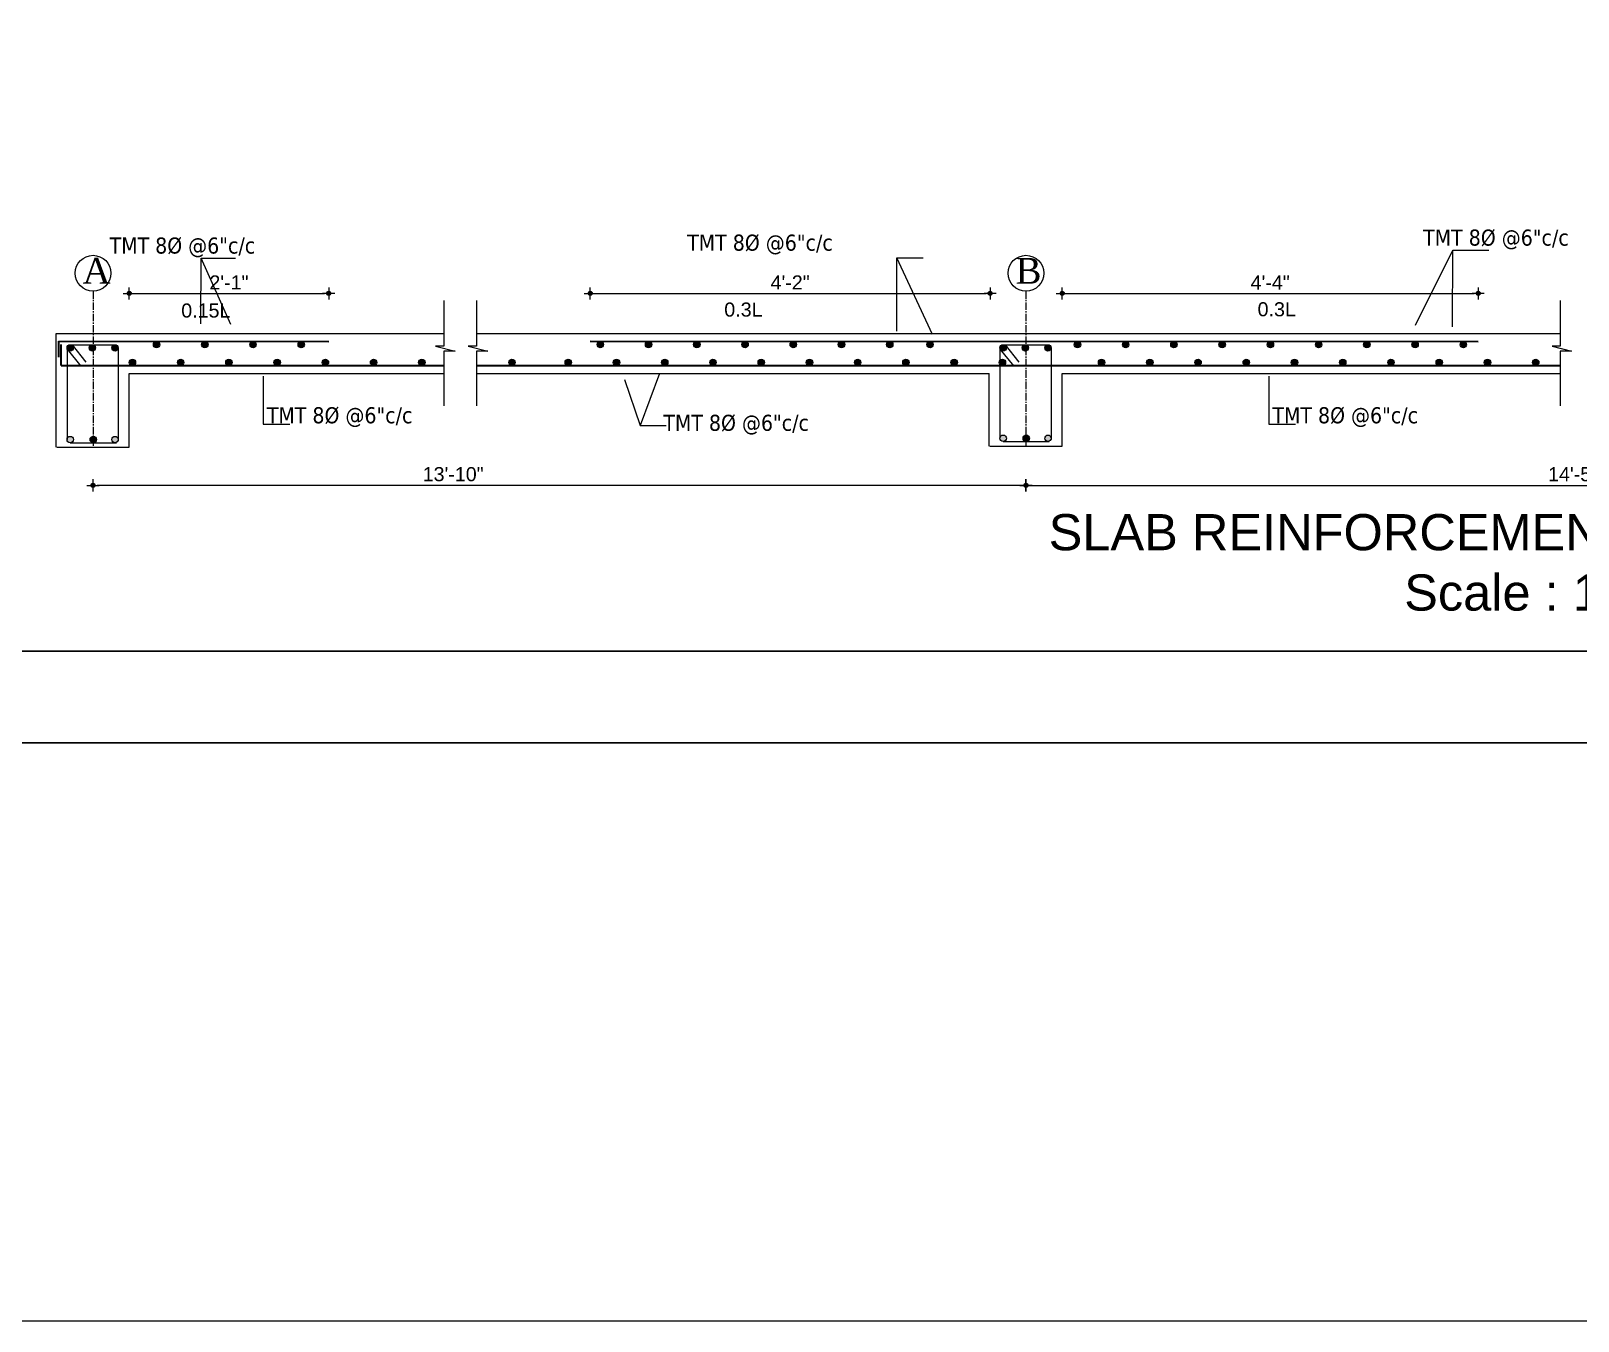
# Model space of a CAD drawing. Header units: inches. Extents: x 130993 to 274375, y -5108 to 103559.
# Drawn here: x 151029 to 151799, y 48951 to 49593 of the extents above; entities that cross this region are included whole.
import ezdxf

# ---------------------------------------------------------------- set-up
doc = ezdxf.new("R2010")
doc.units = ezdxf.units.IN
doc.header["$MEASUREMENT"] = 0
doc.header["$PDMODE"] = 2
doc.header["$PDSIZE"] = -3
doc.linetypes.add('CENTER2', pattern=[1.125, 0.75, -0.125, 0.125, -0.125])
doc.layers.add('CENTERLINE', color=7, linetype='CENTER2')
doc.layers.add('ELEVATION', color=7, linetype='Continuous')
for name, color, linetype, lineweight in [('DIM', 5, 'Continuous', 9), ('DIMENSION', 142, 'Continuous', 20), ('HATCH', 9, 'Continuous', 9), ('INDEX LINE', 4, 'Continuous', 13), ('ROD', 10, 'Continuous', 13), ('TEXT', 181, 'Continuous', 13)]:
    doc.layers.add(name, color=color, linetype=linetype, lineweight=lineweight)
doc.styles.add('ramon', font='arial.ttf', dxfattribs={"height": 7})
doc.styles.add('romans', font='romans.shx')
doc.styles.get("Standard").update_dxf_attribs({"font": 'txt.shx', "height": 6})
doc.styles.add('STYLE1', font='arial.ttf')
doc.styles.add('TAHOMA', font='tahoma.ttf', dxfattribs={"height": 9})
doc.dimstyles.new('1.8', dxfattribs={"dimscale": 0, "dimtxt": 9, "dimasz": 1, "dimexe": 2, "dimexo": 9, "dimgap": 2, "dimtad": 1, "dimdec": 0, "dimzin": 3, "dimdsep": 46, "dimlunit": 4, "dimtxsty": 'TAHOMA', "dimblk": 'DIM', "dimcen": 3, "dimdle": 3, "dimse1": 1, "dimse2": 1, "dimclrd": 256, "dimclre": 256, "dimclrt": 7, "dimadec": 1, "dimazin": 2, "dimtfac": 1, "dimtdec": 0, "dimtix": 1, "dimtofl": 0, "dimtmove": 2, "dimatfit": 3, "dimldrblk": 'ARW', "dimfxl": 1, "dimfrac": 2, "dimtolj": 2, "dimtzin": 0, "dimarcsym": 0})
doc.dimstyles.new('s2', dxfattribs={"dimtxt": 6, "dimasz": 2, "dimexe": 6, "dimexo": 18, "dimgap": 1.9375, "dimtad": 1, "dimdec": 0, "dimlfac": 0.25, "dimzin": 3, "dimdsep": 46, "dimlunit": 4, "dimtxsty": 'ramon', "dimblk": 'dot 2', "dimcen": 0.09375, "dimse1": 1, "dimse2": 1, "dimclrd": 1, "dimclre": 1, "dimclrt": 256, "dimadec": 0, "dimazin": 0, "dimtfac": 0.75, "dimtdec": 0, "dimtix": 1, "dimtmove": 1, "dimatfit": 3, "dimldrblk": 'DOT', "dimfxl": 1, "dimtolj": 1, "dimtzin": 0, "dimlwd": 9, "dimlwe": 9, "dimarcsym": 0})

# ---------------------------------------------------------------- blocks, each defined once
blk = doc.blocks.new('dot1')
at = {"layer": 'HATCH'}
h = blk.add_hatch(color=256, dxfattribs=at)
edge = h.paths.add_edge_path()
edge.add_arc((0, 0), 1, 0, 360)
for p, q in [((3, 0), (-3, 0)), ((0, 3), (0, -3))]:
    blk.add_line(p, q, dxfattribs=at)
blk.add_circle((0, 0), 1, dxfattribs=at)
blk = doc.blocks.new('dot 2')
at = {"layer": 'HATCH', "xscale": 0.5, "yscale": 0.5, "zscale": 0.5}
blk.add_blockref('dot1', (0, 0), dxfattribs=at)
blk = doc.blocks.new('*D843')
at = {"layer": 'Defpoints', "color": 0}
for p in [(158165.83, 48629.38), (158630.03, 48630.01), (158165.83, 48610.44)]:
    blk.add_point(p, dxfattribs=at)
at = {"layer": 'ELEVATION', "color": 1, "lineweight": 9}
blk.add_line((158628.03, 48610.44), (158167.83, 48610.44), dxfattribs=at)
at = {"layer": 'ELEVATION', "color": 1, "lineweight": 9, "xscale": 2, "yscale": 2, "zscale": 2, "rotation": 180}
blk.add_blockref('dot 2', (158165.83, 48610.44), dxfattribs=at)
at = {"layer": 'ELEVATION', "color": 1, "lineweight": 9, "xscale": 2, "yscale": 2, "zscale": 2}
blk.add_blockref('dot 2', (158630.03, 48610.44), dxfattribs=at)
at = {"layer": 'ELEVATION', "lineweight": 0, "insert": (158345.02, 48615.96), "char_height": 7, "attachment_point": 5, "style": 'ramon'}
blk.add_mtext('\\A1;13{\\fArial Baltic|b0|i0|c186|p34;\'-}10{\\fArial Baltic|b0|i0|c186|p34;"}', dxfattribs=at)
blk = doc.blocks.new('_Dot')
at = {"color": 0, "linetype": 'ByBlock', "lineweight": -2}
blk.add_line((-0.5, 0), (-1, 0), dxfattribs=at)
at = {"color": 0, "linetype": 'ByBlock', "const_width": 0.5}
blk.add_lwpolyline([(-0.25, 0, 1), (0.25, 0, 1)], format="xyb", close=True, dxfattribs=at)
blk = doc.blocks.new('*D846')
at = {"layer": 'Defpoints', "color": 0}
for p in [(158283.08, 48705.91), (158283.08, 48682.01), (158183.84, 48666.01)]:
    blk.add_point(p, dxfattribs=at)
at = {"layer": 'ELEVATION', "color": 1, "lineweight": 9}
blk.add_line((158185.84, 48705.91), (158281.08, 48705.91), dxfattribs=at)
at = {"layer": 'ELEVATION', "color": 1, "lineweight": 9, "xscale": 2, "yscale": 2, "zscale": 2, "rotation": 180}
blk.add_blockref('dot 2', (158183.84, 48705.91), dxfattribs=at)
at = {"layer": 'ELEVATION', "color": 1, "lineweight": 9, "xscale": 2, "yscale": 2, "zscale": 2}
blk.add_blockref('dot 2', (158283.08, 48705.91), dxfattribs=at)
at = {"layer": 'ELEVATION', "lineweight": 0, "insert": (158233.46, 48711.36), "char_height": 7, "attachment_point": 5, "style": 'ramon'}
blk.add_mtext('\\A1;2\'-1"', dxfattribs=at)
blk = doc.blocks.new('ARW')
at = {"layer": 'INDEX LINE'}
blk.add_lwpolyline([(10, 0, 0, 6, 0), (0, 0, 0, 0, 0), (10, 0, 0, 0, 0)], format="xyseb", dxfattribs=at)
blk = doc.blocks.new('DIM')
at = {"layer": 'INDEX LINE'}
h = blk.add_hatch(color=256, dxfattribs=at)
h.paths.add_polyline_path([(0, 1.28), (0, 0), (1.28, 0, 0.414214)])
h.paths.add_polyline_path([(1.28, 0), (0, 0), (0, -1.28, 0.414214)])
h.paths.add_polyline_path([(0, 0), (-1.28, 0, 0.414214), (0, -1.28)])
h.paths.add_polyline_path([(0, 1.28, 0.414214), (-1.28, 0), (0, 0)])
for p, q in [((-6, 0), (6, 0)), ((0, 6), (0, -6))]:
    blk.add_line(p, q, dxfattribs=at)
blk.add_circle((0, 0), 1.28, dxfattribs=at)
blk = doc.blocks.new('*D849')
at = {"layer": 'Defpoints', "color": 0}
for p in [(158855.04, 48705.91), (158855.04, 48682.01), (158648.04, 48666.01)]:
    blk.add_point(p, dxfattribs=at)
at = {"layer": 'ELEVATION', "color": 1, "lineweight": 9}
blk.add_line((158650.04, 48705.91), (158853.04, 48705.91), dxfattribs=at)
at = {"layer": 'ELEVATION', "color": 1, "lineweight": 9, "xscale": 2, "yscale": 2, "zscale": 2, "rotation": 180}
blk.add_blockref('dot 2', (158648.04, 48705.91), dxfattribs=at)
at = {"layer": 'ELEVATION', "color": 1, "lineweight": 9, "xscale": 2, "yscale": 2, "zscale": 2}
blk.add_blockref('dot 2', (158855.04, 48705.91), dxfattribs=at)
at = {"layer": 'ELEVATION', "lineweight": 0, "insert": (158751.54, 48711.35), "char_height": 7, "attachment_point": 5, "style": 'ramon'}
blk.add_mtext('\\A1;4\'-4"', dxfattribs=at)
blk = doc.blocks.new('*D850')
at = {"layer": 'Defpoints', "color": 0}
for p in [(158612.18, 48705.91), (158413.21, 48682.12), (158612.18, 48682.01)]:
    blk.add_point(p, dxfattribs=at)
at = {"layer": 'ELEVATION', "color": 1, "lineweight": 9}
blk.add_line((158415.21, 48705.91), (158610.18, 48705.91), dxfattribs=at)
at = {"layer": 'ELEVATION', "color": 1, "lineweight": 9, "xscale": 2, "yscale": 2, "zscale": 2, "rotation": 180}
blk.add_blockref('dot 2', (158413.21, 48705.91), dxfattribs=at)
at = {"layer": 'ELEVATION', "color": 1, "lineweight": 9, "xscale": 2, "yscale": 2, "zscale": 2}
blk.add_blockref('dot 2', (158612.18, 48705.91), dxfattribs=at)
at = {"layer": 'ELEVATION', "lineweight": 0, "insert": (158512.69, 48711.36), "char_height": 7, "attachment_point": 5, "style": 'ramon'}
blk.add_mtext('\\A1;4\'-2"', dxfattribs=at)
blk = doc.blocks.new('*D851')
at = {"layer": 'Defpoints', "color": 0}
for p in [(158630.03, 48630.01), (159174.5, 48630.01), (159174.5, 48610.44)]:
    blk.add_point(p, dxfattribs=at)
at = {"layer": 'ELEVATION', "color": 1, "lineweight": 9}
blk.add_line((158632.03, 48610.44), (159172.5, 48610.44), dxfattribs=at)
at = {"layer": 'ELEVATION', "color": 1, "lineweight": 9, "xscale": 2, "yscale": 2, "zscale": 2, "rotation": 180}
blk.add_blockref('dot 2', (158630.03, 48610.44), dxfattribs=at)
at = {"layer": 'ELEVATION', "color": 1, "lineweight": 9, "xscale": 2, "yscale": 2, "zscale": 2}
blk.add_blockref('dot 2', (159174.5, 48610.44), dxfattribs=at)
at = {"layer": 'ELEVATION', "lineweight": 0, "insert": (158902.26, 48615.95), "char_height": 7, "attachment_point": 5, "style": 'ramon'}
blk.add_mtext('\\A1;14{\\fArial Baltic|b0|i0|c186|p34;\'-}5{\\fArial Baltic|b0|i0|c186|p34;"}', dxfattribs=at)
blk = doc.blocks.new('s3')
at = {"layer": 'DIM', "linetype": 'ByBlock', "lineweight": 0}
h = blk.add_hatch(color=0, dxfattribs=at)
h.set_gradient(color1=(0, 0, 255), color2=(0, 0, 255), tint=1)
edge = h.paths.add_edge_path()
edge.add_arc((3521.44, 2125.78), 1.6, 0, 360)
h = blk.add_hatch(color=0, dxfattribs=at)
h.set_gradient(color1=(0, 0, 255), color2=(0, 0, 255), tint=1)
edge = h.paths.add_edge_path()
edge.add_arc((3545.44, 2125.78), 1.6, 0, 360)
h = blk.add_hatch(color=0, dxfattribs=at)
h.set_gradient(color1=(0, 0, 255), color2=(0, 0, 255), tint=1)
edge = h.paths.add_edge_path()
edge.add_arc((3569.44, 2125.78), 1.6, 0, 360)
h = blk.add_hatch(color=0, dxfattribs=at)
h.set_gradient(color1=(0, 0, 255), color2=(0, 0, 255), tint=1)
edge = h.paths.add_edge_path()
edge.add_arc((3593.44, 2125.78), 1.6, 0, 360)
h = blk.add_hatch(color=0, dxfattribs=at)
h.set_gradient(color1=(0, 0, 255), color2=(0, 0, 255), tint=1)
edge = h.paths.add_edge_path()
edge.add_arc((3742.24, 2125.89), 1.6, 0, 360)
h = blk.add_hatch(color=0, dxfattribs=at)
h.set_gradient(color1=(0, 0, 255), color2=(0, 0, 255), tint=1)
edge = h.paths.add_edge_path()
edge.add_arc((3766.24, 2125.89), 1.6, 0, 360)
h = blk.add_hatch(color=0, dxfattribs=at)
h.set_gradient(color1=(0, 0, 255), color2=(0, 0, 255), tint=1)
edge = h.paths.add_edge_path()
edge.add_arc((3790.24, 2125.89), 1.6, 0, 360)
h = blk.add_hatch(color=0, dxfattribs=at)
h.set_gradient(color1=(0, 0, 255), color2=(0, 0, 255), tint=1)
edge = h.paths.add_edge_path()
edge.add_arc((3814.24, 2125.89), 1.6, 0, 360)
h = blk.add_hatch(color=0, dxfattribs=at)
h.set_gradient(color1=(0, 0, 255), color2=(0, 0, 255), tint=1)
edge = h.paths.add_edge_path()
edge.add_arc((3838.24, 2125.89), 1.6, 0, 360)
h = blk.add_hatch(color=0, dxfattribs=at)
h.set_gradient(color1=(0, 0, 255), color2=(0, 0, 255), tint=1)
edge = h.paths.add_edge_path()
edge.add_arc((3862.24, 2125.89), 1.6, 0, 360)
h = blk.add_hatch(color=0, dxfattribs=at)
h.set_gradient(color1=(0, 0, 255), color2=(0, 0, 255), tint=1)
edge = h.paths.add_edge_path()
edge.add_arc((3886.24, 2125.89), 1.6, 0, 360)
h = blk.add_hatch(color=0, dxfattribs=at)
h.set_gradient(color1=(0, 0, 255), color2=(0, 0, 255), tint=1)
edge = h.paths.add_edge_path()
edge.add_arc((3906.28, 2125.89), 1.6, 0, 360)
h = blk.add_hatch(color=0, dxfattribs=at)
h.set_gradient(color1=(0, 0, 255), color2=(0, 0, 255), tint=1)
edge = h.paths.add_edge_path()
edge.add_arc((3979.64, 2125.78), 1.6, 0, 360)
h = blk.add_hatch(color=0, dxfattribs=at)
h.set_gradient(color1=(0, 0, 255), color2=(0, 0, 255), tint=1)
edge = h.paths.add_edge_path()
edge.add_arc((4003.64, 2125.78), 1.6, 0, 360)
h = blk.add_hatch(color=0, dxfattribs=at)
h.set_gradient(color1=(0, 0, 255), color2=(0, 0, 255), tint=1)
edge = h.paths.add_edge_path()
edge.add_arc((4027.64, 2125.78), 1.6, 0, 360)
h = blk.add_hatch(color=0, dxfattribs=at)
h.set_gradient(color1=(0, 0, 255), color2=(0, 0, 255), tint=1)
edge = h.paths.add_edge_path()
edge.add_arc((4051.64, 2125.78), 1.6, 0, 360)
h = blk.add_hatch(color=0, dxfattribs=at)
h.set_gradient(color1=(0, 0, 255), color2=(0, 0, 255), tint=1)
edge = h.paths.add_edge_path()
edge.add_arc((4075.64, 2125.78), 1.6, 0, 360)
h = blk.add_hatch(color=0, dxfattribs=at)
h.set_gradient(color1=(0, 0, 255), color2=(0, 0, 255), tint=1)
edge = h.paths.add_edge_path()
edge.add_arc((4099.64, 2125.78), 1.6, 0, 360)
h = blk.add_hatch(color=0, dxfattribs=at)
h.set_gradient(color1=(0, 0, 255), color2=(0, 0, 255), tint=1)
edge = h.paths.add_edge_path()
edge.add_arc((4123.64, 2125.78), 1.6, 0, 360)
h = blk.add_hatch(color=0, dxfattribs=at)
h.set_gradient(color1=(0, 0, 255), color2=(0, 0, 255), tint=1)
edge = h.paths.add_edge_path()
edge.add_arc((4147.64, 2125.78), 1.6, 0, 360)
h = blk.add_hatch(color=0, dxfattribs=at)
h.set_gradient(color1=(0, 0, 255), color2=(0, 0, 255), tint=1)
edge = h.paths.add_edge_path()
edge.add_arc((4171.64, 2125.78), 1.6, 0, 360)
h = blk.add_hatch(color=0, dxfattribs=at)
h.set_gradient(color1=(0, 0, 255), color2=(0, 0, 255), tint=1)
edge = h.paths.add_edge_path()
edge.add_arc((3509.44, 2116.98), 1.6, 0, 360)
h = blk.add_hatch(color=0, dxfattribs=at)
h.set_gradient(color1=(0, 0, 255), color2=(0, 0, 255), tint=1)
edge = h.paths.add_edge_path()
edge.add_arc((3533.44, 2116.98), 1.6, 0, 360)
h = blk.add_hatch(color=0, dxfattribs=at)
h.set_gradient(color1=(0, 0, 255), color2=(0, 0, 255), tint=1)
edge = h.paths.add_edge_path()
edge.add_arc((3557.44, 2116.98), 1.6, 0, 360)
h = blk.add_hatch(color=0, dxfattribs=at)
h.set_gradient(color1=(0, 0, 255), color2=(0, 0, 255), tint=1)
edge = h.paths.add_edge_path()
edge.add_arc((3581.44, 2116.98), 1.6, 0, 360)
h = blk.add_hatch(color=0, dxfattribs=at)
h.set_gradient(color1=(0, 0, 255), color2=(0, 0, 255), tint=1)
edge = h.paths.add_edge_path()
edge.add_arc((3605.44, 2116.98), 1.6, 0, 360)
h = blk.add_hatch(color=0, dxfattribs=at)
h.set_gradient(color1=(0, 0, 255), color2=(0, 0, 255), tint=1)
edge = h.paths.add_edge_path()
edge.add_arc((3629.44, 2116.98), 1.6, 0, 360)
h = blk.add_hatch(color=0, dxfattribs=at)
h.set_gradient(color1=(0, 0, 255), color2=(0, 0, 255), tint=1)
edge = h.paths.add_edge_path()
edge.add_arc((3653.44, 2116.98), 1.6, 0, 360)
h = blk.add_hatch(color=0, dxfattribs=at)
h.set_gradient(color1=(0, 0, 255), color2=(0, 0, 255), tint=1)
edge = h.paths.add_edge_path()
edge.add_arc((3698.29, 2116.98), 1.6, 0, 360)
h = blk.add_hatch(color=0, dxfattribs=at)
h.set_gradient(color1=(0, 0, 255), color2=(0, 0, 255), tint=1)
edge = h.paths.add_edge_path()
edge.add_arc((3726.29, 2116.98), 1.6, 0, 360)
h = blk.add_hatch(color=0, dxfattribs=at)
h.set_gradient(color1=(0, 0, 255), color2=(0, 0, 255), tint=1)
edge = h.paths.add_edge_path()
edge.add_arc((3750.29, 2116.98), 1.6, 0, 360)
h = blk.add_hatch(color=0, dxfattribs=at)
h.set_gradient(color1=(0, 0, 255), color2=(0, 0, 255), tint=1)
edge = h.paths.add_edge_path()
edge.add_arc((3774.29, 2116.98), 1.6, 0, 360)
h = blk.add_hatch(color=0, dxfattribs=at)
h.set_gradient(color1=(0, 0, 255), color2=(0, 0, 255), tint=1)
edge = h.paths.add_edge_path()
edge.add_arc((3798.29, 2116.98), 1.6, 0, 360)
h = blk.add_hatch(color=0, dxfattribs=at)
h.set_gradient(color1=(0, 0, 255), color2=(0, 0, 255), tint=1)
edge = h.paths.add_edge_path()
edge.add_arc((3822.29, 2116.98), 1.6, 0, 360)
h = blk.add_hatch(color=0, dxfattribs=at)
h.set_gradient(color1=(0, 0, 255), color2=(0, 0, 255), tint=1)
edge = h.paths.add_edge_path()
edge.add_arc((3846.29, 2116.98), 1.6, 0, 360)
h = blk.add_hatch(color=0, dxfattribs=at)
h.set_gradient(color1=(0, 0, 255), color2=(0, 0, 255), tint=1)
edge = h.paths.add_edge_path()
edge.add_arc((3870.29, 2116.98), 1.6, 0, 360)
h = blk.add_hatch(color=0, dxfattribs=at)
h.set_gradient(color1=(0, 0, 255), color2=(0, 0, 255), tint=1)
edge = h.paths.add_edge_path()
edge.add_arc((3894.29, 2116.98), 1.6, 0, 360)
h = blk.add_hatch(color=0, dxfattribs=at)
h.set_gradient(color1=(0, 0, 255), color2=(0, 0, 255), tint=1)
edge = h.paths.add_edge_path()
edge.add_arc((3918.29, 2116.98), 1.6, 0, 360)
h = blk.add_hatch(color=0, dxfattribs=at)
h.set_gradient(color1=(0, 0, 255), color2=(0, 0, 255), tint=1)
edge = h.paths.add_edge_path()
edge.add_arc((3942.29, 2116.98), 1.6, 0, 360)
h = blk.add_hatch(color=0, dxfattribs=at)
h.set_gradient(color1=(0, 0, 255), color2=(0, 0, 255), tint=1)
edge = h.paths.add_edge_path()
edge.add_arc((3991.64, 2116.98), 1.6, 0, 360)
h = blk.add_hatch(color=0, dxfattribs=at)
h.set_gradient(color1=(0, 0, 255), color2=(0, 0, 255), tint=1)
edge = h.paths.add_edge_path()
edge.add_arc((4015.64, 2116.98), 1.6, 0, 360)
h = blk.add_hatch(color=0, dxfattribs=at)
h.set_gradient(color1=(0, 0, 255), color2=(0, 0, 255), tint=1)
edge = h.paths.add_edge_path()
edge.add_arc((4039.64, 2116.98), 1.6, 0, 360)
h = blk.add_hatch(color=0, dxfattribs=at)
h.set_gradient(color1=(0, 0, 255), color2=(0, 0, 255), tint=1)
edge = h.paths.add_edge_path()
edge.add_arc((4063.64, 2116.98), 1.6, 0, 360)
h = blk.add_hatch(color=0, dxfattribs=at)
h.set_gradient(color1=(0, 0, 255), color2=(0, 0, 255), tint=1)
edge = h.paths.add_edge_path()
edge.add_arc((4087.64, 2116.98), 1.6, 0, 360)
h = blk.add_hatch(color=0, dxfattribs=at)
h.set_gradient(color1=(0, 0, 255), color2=(0, 0, 255), tint=1)
edge = h.paths.add_edge_path()
edge.add_arc((4111.64, 2116.98), 1.6, 0, 360)
h = blk.add_hatch(color=0, dxfattribs=at)
h.set_gradient(color1=(0, 0, 255), color2=(0, 0, 255), tint=1)
edge = h.paths.add_edge_path()
edge.add_arc((4135.64, 2116.98), 1.6, 0, 360)
h = blk.add_hatch(color=0, dxfattribs=at)
h.set_gradient(color1=(0, 0, 255), color2=(0, 0, 255), tint=1)
edge = h.paths.add_edge_path()
edge.add_arc((4159.64, 2116.98), 1.6, 0, 360)
h = blk.add_hatch(color=0, dxfattribs=at)
h.set_gradient(color1=(0, 0, 255), color2=(0, 0, 255), tint=1)
edge = h.paths.add_edge_path()
edge.add_arc((4183.64, 2116.98), 1.6, 0, 360)
h = blk.add_hatch(color=0, dxfattribs=at)
h.set_gradient(color1=(0, 0, 255), color2=(0, 0, 255), tint=1)
edge = h.paths.add_edge_path()
edge.add_arc((4207.64, 2116.98), 1.6, 0, 360)
at = {"layer": 'ROD', "ltscale": 0.5}
h = blk.add_hatch(color=0, dxfattribs=at)
h.set_gradient(color1=(0, 0, 255), color2=(0, 0, 255), tint=1)
h.paths.add_polyline_path([(3480.09, 2124.18, 1), (3476.89, 2124.18, 0.154193), (3477.18, 2123.26), (3477.31, 2123.1, 0.684323)])
h = blk.add_hatch(color=0, dxfattribs=at)
h.set_gradient(color1=(0, 0, 255), color2=(0, 0, 255), tint=1)
h.paths.add_polyline_path([(3491.1, 2124.18, 1), (3487.9, 2124.18, 0.154193), (3488.19, 2123.26), (3488.32, 2123.1, 0.684323)])
h = blk.add_hatch(color=0, dxfattribs=at)
h.set_gradient(color1=(0, 0, 255), color2=(0, 0, 255), tint=1)
h.paths.add_polyline_path([(3499.17, 2124.18, 1), (3502.37, 2124.18, 1)])
h = blk.add_hatch(color=0, dxfattribs=at)
h.set_gradient(color1=(0, 0, 255), color2=(0, 0, 255), tint=1)
h.paths.add_polyline_path([(3944.29, 2124.18, 1), (3941.09, 2124.18, 0.154193), (3941.38, 2123.26), (3941.51, 2123.1, 0.684323)])
h = blk.add_hatch(color=0, dxfattribs=at)
h.set_gradient(color1=(0, 0, 255), color2=(0, 0, 255), tint=1)
h.paths.add_polyline_path([(3955.3, 2124.18, 1), (3952.1, 2124.18, 0.154193), (3952.39, 2123.26), (3952.52, 2123.1, 0.684323)])
h = blk.add_hatch(color=0, dxfattribs=at)
h.set_gradient(color1=(0, 0, 255), color2=(0, 0, 255), tint=1)
h.paths.add_polyline_path([(3963.37, 2124.18, 1), (3966.57, 2124.18, 1)])
h = blk.add_hatch(color=0, dxfattribs=at)
h.set_gradient(color1=(0, 0, 255), color2=(0, 0, 255), tint=1)
h.paths.add_polyline_path([(3476.89, 2078.59, 1), (3480.09, 2078.59, 1)])
h.paths.add_polyline_path([(3499.17, 2078.59, 1), (3502.37, 2078.59, 1)])
h = blk.add_hatch(color=0, dxfattribs=at)
h.set_gradient(color1=(0, 0, 255), color2=(0, 0, 255), tint=1)
h.paths.add_polyline_path([(3488.36, 2078.59, 1), (3491.56, 2078.59, 1)])
h = blk.add_hatch(color=0, dxfattribs=at)
h.set_gradient(color1=(0, 0, 255), color2=(0, 0, 255), tint=1)
h.paths.add_polyline_path([(3941.09, 2079.22, 1), (3944.29, 2079.22, 1)])
h.paths.add_polyline_path([(3963.37, 2079.22, 1), (3966.57, 2079.22, 1)])
h = blk.add_hatch(color=0, dxfattribs=at)
h.set_gradient(color1=(0, 0, 255), color2=(0, 0, 255), tint=1)
h.paths.add_polyline_path([(3952.56, 2079.22, 1), (3955.76, 2079.22, 1)])
at = {"ltscale": 10}
for centre in [(3489.83, 2161.32), (3489.83, 2161.32), (3954.03, 2161.31), (3954.03, 2161.31)]:
    blk.add_circle(centre, 8.91, dxfattribs=at)
at = {"layer": 'CENTERLINE', "lineweight": 15, "ltscale": 5}
for p, q in [((3489.83, 2152.41), (3489.83, 2074.74)), ((3954.03, 2152.41), (3954.03, 2075.38))]:
    blk.add_line(p, q, dxfattribs=at)
at = {"layer": 'DIM', "ltscale": 10}
blk.add_lwpolyline([(3889.76, 2132.53), (3889.76, 2168.92), (3902.83, 2168.92)], dxfattribs=at)
at = {"layer": 'DIM', "color": 0, "linetype": 'ByBlock', "lineweight": 0}
for centre in [(3521.44, 2125.78), (3545.44, 2125.78), (3569.44, 2125.78), (3593.44, 2125.78), (3742.24, 2125.89), (3766.24, 2125.89), (3790.24, 2125.89), (3814.24, 2125.89), (3838.24, 2125.89), (3862.24, 2125.89), (3886.24, 2125.89), (3906.28, 2125.89), (3979.64, 2125.78), (4003.64, 2125.78), (4027.64, 2125.78), (4051.64, 2125.78), (4075.64, 2125.78), (4099.64, 2125.78), (4123.64, 2125.78), (4147.64, 2125.78), (4171.64, 2125.78), (3509.44, 2116.98), (3533.44, 2116.98), (3557.44, 2116.98), (3581.44, 2116.98), (3605.44, 2116.98), (3629.44, 2116.98), (3653.44, 2116.98), (3698.29, 2116.98), (3726.29, 2116.98), (3750.29, 2116.98), (3774.29, 2116.98), (3798.29, 2116.98), (3822.29, 2116.98), (3846.29, 2116.98), (3870.29, 2116.98), (3894.29, 2116.98), (3918.29, 2116.98), (3942.29, 2116.98), (3991.64, 2116.98), (4015.64, 2116.98), (4039.64, 2116.98), (4063.64, 2116.98), (4087.64, 2116.98), (4111.64, 2116.98), (4135.64, 2116.98), (4159.64, 2116.98), (4183.64, 2116.98), (4207.64, 2116.98)]:
    blk.add_circle(centre, 1.6, dxfattribs=at)
at = {"layer": 'DIMENSION'}
for points in [[(3664.4, 2147.69), (3664.4, 2124.98), (3660.28, 2124.98), (3669.98, 2122.63), (3664.4, 2122.63), (3664.4, 2095.31)], [(3680.62, 2147.69), (3680.62, 2124.98), (3676.51, 2124.98), (3686.2, 2122.63), (3680.62, 2122.63), (3680.62, 2095.31)], [(4219.87, 2147.69), (4219.87, 2124.98), (4215.76, 2124.98), (4225.45, 2122.63), (4219.87, 2122.63), (4219.87, 2095.31)]]:
    blk.add_lwpolyline(points, dxfattribs=at)
at = {"layer": 'ELEVATION', "linetype": 'Continuous', "lineweight": 13, "ltscale": 50}
for p, q in [((3471.48, 2111.38), (3471.5, 2131.38)), ((3471.5, 2131.38), (3664.4, 2131.38)), ((3680.62, 2131.38), (4219.87, 2131.38)), ((3680.62, 2131.38), (4219.87, 2131.38)), ((3680.62, 2131.38), (4219.87, 2131.38)), ((3680.62, 2131.38), (4219.87, 2131.38)), ((3471.48, 2111.38), (3471.48, 2111.38)), ((3471.48, 2074.74), (3471.48, 2111.38)), ((3507.84, 2111.38), (3664.4, 2111.38)), ((3507.84, 2074.74), (3507.84, 2111.38)), ((3680.62, 2111.38), (3935.68, 2111.38)), ((3935.68, 2075.38), (3935.68, 2111.38)), ((3972.04, 2111.38), (4219.87, 2111.38)), ((3972.04, 2075.38), (3972.04, 2111.38)), ((3471.83, 2074.74), (3507.84, 2074.74)), ((3936.03, 2075.38), (3972.04, 2075.38))]:
    blk.add_line(p, q, dxfattribs=at)
at = {"layer": 'ROD', "lineweight": 30}
for p, q in [((3472.8, 2119.53), (3472.81, 2127.48)), ((3472.81, 2127.48), (3607.08, 2127.38)), ((3473.9, 2115.38), (3473.91, 2125.88)), ((3737.22, 2127.49), (4179.04, 2127.38)), ((3473.9, 2115.38), (3664.4, 2115.38)), ((3680.62, 2115.38), (4219.87, 2115.38))]:
    blk.add_line(p, q, dxfattribs=at)
at = {"layer": 'ROD', "linetype": 'ByBlock'}
for p, q in [((3478.69, 2125.74), (3500.97, 2125.74)), ((3942.89, 2125.74), (3965.17, 2125.74)), ((3476.89, 2124.18), (3476.89, 2078.59)), ((3941.09, 2124.18), (3941.09, 2079.22)), ((3478.49, 2076.99), (3501.43, 2076.99)), ((3942.69, 2077.62), (3965.63, 2077.62))]:
    blk.add_line(p, q, dxfattribs=at)
at = {"layer": 'ROD', "ltscale": 10}
for p, q in [((3479.39, 2125.62), (3486.22, 2117.11)), ((3943.59, 2125.62), (3950.42, 2117.11)), ((3476.89, 2123.62), (3483.73, 2115.11)), ((3941.09, 2123.62), (3947.93, 2115.11))]:
    blk.add_line(p, q, dxfattribs=at)
at = {"layer": 'ROD', "linetype": 'ByBlock', "ltscale": 0.5}
for p, q in [((3502.37, 2124.18), (3502.37, 2077.93)), ((3966.57, 2124.18), (3966.57, 2078.56))]:
    blk.add_line(p, q, dxfattribs=at)
at = {"layer": 'ROD', "color": 0, "ltscale": 0.5}
for centre in [(3478.49, 2124.18), (3489.5, 2124.18), (3500.77, 2124.18), (3942.69, 2124.18), (3953.7, 2124.18), (3964.97, 2124.18), (3478.49, 2078.59), (3478.49, 2078.59), (3489.96, 2078.59), (3500.77, 2078.59), (3942.69, 2079.22), (3942.69, 2079.22), (3954.16, 2079.22), (3964.97, 2079.22)]:
    blk.add_circle(centre, 1.6, dxfattribs=at)
at = {"ltscale": 0.5, "insert": (4227.95, 2041.52), "char_height": 18, "width": 693.7882, "attachment_point": 2, "style": 'STYLE1'}
blk.add_mtext('{\\fArial Baltic|b0|i0|c186|p34;S\\fArial Baltic|b0|i0|c0|p34;LAB REINFORCEMENT SECTION AT X2-X2\\PScale : 1"=2\'-0"}', dxfattribs=at)
at = {"layer": 'CENTERLINE', "ltscale": 10, "char_height": 12.8, "width": 17.9162, "attachment_point": 1, "style": 'romans'}
for s, insert in [('{\\fTimes New Roman|b0|i0|c0|p18;A}', (3484.63, 2168.95)), ('{\\fTimes New Roman|b0|i0|c0|p18;B}', (3948.83, 2168.93))]:
    blk.add_mtext(s, dxfattribs=dict(at, insert=insert))
at = {"layer": 'ROD', "ltscale": 50, "char_height": 7, "attachment_point": 1}
for s, insert, width in [('{\\fArial Baltic|b0|i0|c0|p34;0.15L}', (3533.72, 2146.27), 15.088), ('{\\fArial Baltic|b0|i0|c0|p34;0.3L}', (3803.91, 2146.75), 24.9305), ('{\\fArial Baltic|b0|i0|c0|p34;0.3L}', (4069.27, 2146.9), 23.0776)]:
    blk.add_mtext(s, dxfattribs=dict(at, insert=insert, width=width))
at = {"layer": 'TEXT', "ltscale": 20, "style": 'TAHOMA'}
for p in [(3498.08, 2171.09), (3785.47, 2172.53), (4151.65, 2175.04), (3576.32, 2086.67), (4076.66, 2086.67), (3773.61, 2082.92)]:
    blk.add_text('TMT 8%%C @6"c/c', height=8, dxfattribs=at).set_placement(p)
at = {"layer": 'ELEVATION', "lineweight": 0}
for base, p1, p2, picture, middle in [((3607.08, 2151.28), (3507.84, 2111.38), (3607.08, 2127.38), '*D846', (3557.46, 2156.73)), ((3936.18, 2151.28), (3737.22, 2127.49), (3936.18, 2127.38), '*D850', (3836.7, 2156.73)), ((4179.04, 2151.28), (3972.04, 2111.38), (4179.04, 2127.38), '*D849', (4075.54, 2156.72))]:
    dim = blk.add_linear_dim(base=base, p1=p1, p2=p2, dimstyle='s2', dxfattribs=at)
    dim.commit()
    dim.dimension.update_dxf_attribs({"geometry": picture, "text_midpoint": middle, "insert": (-154676, -46554.63)})
dim = blk.add_linear_dim(base=(3489.84, 2055.81), p1=(3954.04, 2075.38), p2=(3489.84, 2074.74), text='13{\\fArial Baltic|b0|i0|c186|p34;\'-}10{\\fArial Baltic|b0|i0|c186|p34;"}', dimstyle='s2', dxfattribs=at)
dim.commit()
dim.dimension.update_dxf_attribs({"geometry": '*D843', "text_midpoint": (3669.02, 2055.81), "dimtype": 128, "insert": (-154676, -46554.63)})
dim = blk.add_linear_dim(base=(4498.5, 2055.81), p1=(3954.04, 2075.38), p2=(4498.5, 2075.38), text='14{\\fArial Baltic|b0|i0|c186|p34;\'-}5{\\fArial Baltic|b0|i0|c186|p34;"}', dimstyle='s2', dxfattribs=at)
dim.commit()
dim.dimension.update_dxf_attribs({"geometry": '*D851', "text_midpoint": (4226.27, 2061.32), "insert": (-154676, -46554.63)})
at = {"layer": 'DIMENSION'}
for points in [[(4147.82, 2135.42), (4166.41, 2172.75), (4184.34, 2172.75)], [(4166.27, 2134.66), (4166.41, 2172.75), (4183.48, 2172.75)], [(3543.53, 2136.07), (3543.64, 2168.8), (3560.71, 2168.8)], [(3558.42, 2135.87), (3543.64, 2168.8), (3560.71, 2168.8)], [(3889.76, 2132.53), (3889.76, 2168.92), (3902.83, 2168.92)], [(3907.45, 2130.84), (3889.76, 2168.92), (3902.83, 2168.92)], [(3574.56, 2110.11), (3574.56, 2086.32), (3587.78, 2086.32)], [(3771.73, 2111.38), (3762.12, 2085.57), (3775.01, 2085.57)], [(4074.9, 2110.11), (4074.9, 2086.32), (4088.12, 2086.32)], [(3754.29, 2108.52), (3762.12, 2085.57), (3775.01, 2085.57)]]:
    blk.add_leader(points, dimstyle='1.8', override={"dimscale": 1, "dimtad": 0}, dxfattribs=at)

msp = doc.modelspace()

# ---------------------------------------------------------------- linework, layer by layer
at = {"layer": 'Defpoints', "color": 240, "true_color": 0xed1f24}
msp.add_lwpolyline([(150982.79, 51437.94), (153687.38, 51437.94), (153687.38, 49284.27), (150982.79, 49284.27)], close=True, dxfattribs=at)
at = {"layer": 'DIMENSION'}
msp.add_lwpolyline([(134008.5, 52489.13), (154575.5, 52489.13), (154575.5, 48951.13), (134008.5, 48951.13)], close=True, dxfattribs=at)
at = {"layer": 'ELEVATION'}
for points in [[(150937.17, 49238.65), (154115.87, 49238.65), (154115.87, 51483.56), (150937.17, 51483.56)], [(150982.79, 49284.27), (154070.25, 49284.27), (154070.25, 51437.94), (150982.79, 51437.94)]]:
    msp.add_lwpolyline(points, close=True, dxfattribs=at)
at = {"layer": 'ELEVATION', "color": 240, "true_color": 0xed1f24}
msp.add_lwpolyline([(150982.79, 51437.94), (153687.38, 51437.94), (153687.38, 49284.27), (150982.79, 49284.27)], close=True, dxfattribs=at)

# ---------------------------------------------------------------- block references
at = {"layer": 'DIMENSION'}
msp.add_blockref('s3', (147569.98, 47310.99), dxfattribs=at)

doc.saveas('drawing.dxf')
